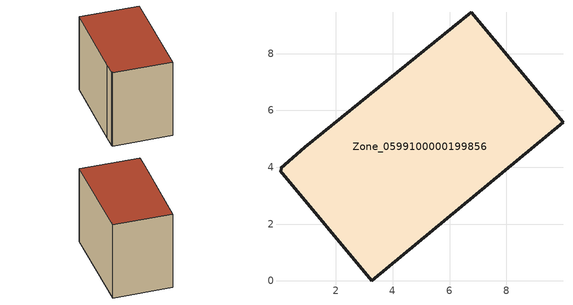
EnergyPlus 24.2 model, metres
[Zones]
Zone_0599100000199856
 floor ground (C_G): 0.03,3.88 0.09,3.92 0.05,3.96 0.91,4.71 6.76,9.46 9.99,5.58 3.26,0 z0
 wall outside (C_F): 3.26,0 9.99,5.58 6.76,9.46 0.91,4.71 0.05,3.96 0.09,3.92 0.03,3.88 3.26,0 z0:7.01
 roof outside (C_R): 0.09,3.92 0.03,3.88 3.26,0 9.99,5.58 6.76,9.46 0.91,4.71 0.05,3.96 z7.01
[BUILDING]
Pand.0599100000199856: North Axis=0; Terrain=City; Loads Convergence Tolerance Value=0.04; Temperature Convergence Tolerance Value=0.4; Solar Distribution=FullExterior; Maximum Number of Warmup Days=25; Minimum Number of Warmup Days=1
[Site:Location]
Rotterdam.The.Hague.AP_ZH_NLD Design_Conditions: Latitude=51.96; Longitude=4.45; Time Zone=1; Elevation=-4.5
[SITE:GROUNDTEMPERATURE:BUILDINGSURFACE]
18, 18, 18, 18, 18, 18, 18, 18, 18, 18, 18, 18
[MATERIAL] Thermal Absorptance=0.9; Solar Absorptance=0.7; Visible Absorptance=0.7
Name | Roughness | Thickness | Conductivity | Density | Specific Heat
G.TI.1946 | MediumSmooth | 0.15 | 1 | 540 | 1210
F.TI.1946 | Rough | 0.3 | 0.857143 | 1920 | 840
R.TI.1946 | MediumRough | 0.2 | 0.1 | 1500 | 1000
[CONSTRUCTION]
C_G: G.TI.1946
C_F: F.TI.1946
C_R: R.TI.1946
[ZONE]
Zone_0599100000199856: Type=1; Multiplier=1; Ceiling Height=Autocalculate; Volume=Autocalculate; Floor Area=autocalculate; Part of Total Floor Area=Yes
[ZONEINFILTRATION:DESIGNFLOWRATE]
Infil_Zone_0599100000199856: Zone or ZoneList or Space or SpaceList=Zone_0599100000199856; Schedule=AlwaysOn; Design Flow Rate Calculation Method=Flow/Area; Flow Rate per Floor Area=0.003; Constant Term Coefficient=1; Temperature Term Coefficient=0; Velocity Term Coefficient=0; Velocity Squared Term Coefficient=0
[HVACTEMPLATE:ZONE:IDEALLOADSAIRSYSTEM]
Zone_0599100000199856: Maximum Heating Supply Air Temperature=50; Minimum Cooling Supply Air Temperature=13; Maximum Heating Supply Air Humidity Ratio=0.0156; Minimum Cooling Supply Air Humidity Ratio=0.0077; Heating Limit=NoLimit; Cooling Limit=NoLimit; Dehumidification Control Type=ConstantSensibleHeatRatio; Cooling Sensible Heat Ratio=0.7; Dehumidification Setpoint=60; Humidification Control Type=None; Humidification Setpoint=30; Outdoor Air Method=None; Outdoor Air Flow Rate per Person=0.00944; Outdoor Air Flow Rate per Zone Floor Area=0; Outdoor Air Flow Rate per Zone=0; Demand Controlled Ventilation Type=None; Outdoor Air Economizer Type=NoEconomizer; Heat Recovery Type=None; Sensible Heat Recovery Effectiveness=0.7; Latent Heat Recovery Effectiveness=0.65
[ZONECONTROL:THERMOSTAT]
ThermostatControl_Zone_0599100000199856: Zone or ZoneList=Zone_0599100000199856; Control Type Schedule=DualSetpointControlType; Control 1=Thermostat_Zone_0599100000199856; Temperature Difference Between Cutout And Setpoint=0
[THERMOSTATSETPOINT:DUALSETPOINT]
Thermostat_Zone_0599100000199856: Heating Setpoint Temperature Schedule=HeatingSetpoint_Zone_0599100000199856; Cooling Setpoint Temperature Schedule=CoolingSetpoint_Zone_0599100000199856
[SCHEDULE:COMPACT]
HeatingSetpoint_Zone_0599100000199856: Through: 12/31, For: AllDays, Until: 24:00, 21
CoolingSetpoint_Zone_0599100000199856: Through: 12/31, For: AllDays, Until: 24:00, 24
DualSetpointControlType: Through: 12/31, For: AllDays, Until: 24:00, 4
AlwaysOn: Through: 12/31, For: AllDays, Until: 24:00, 1
